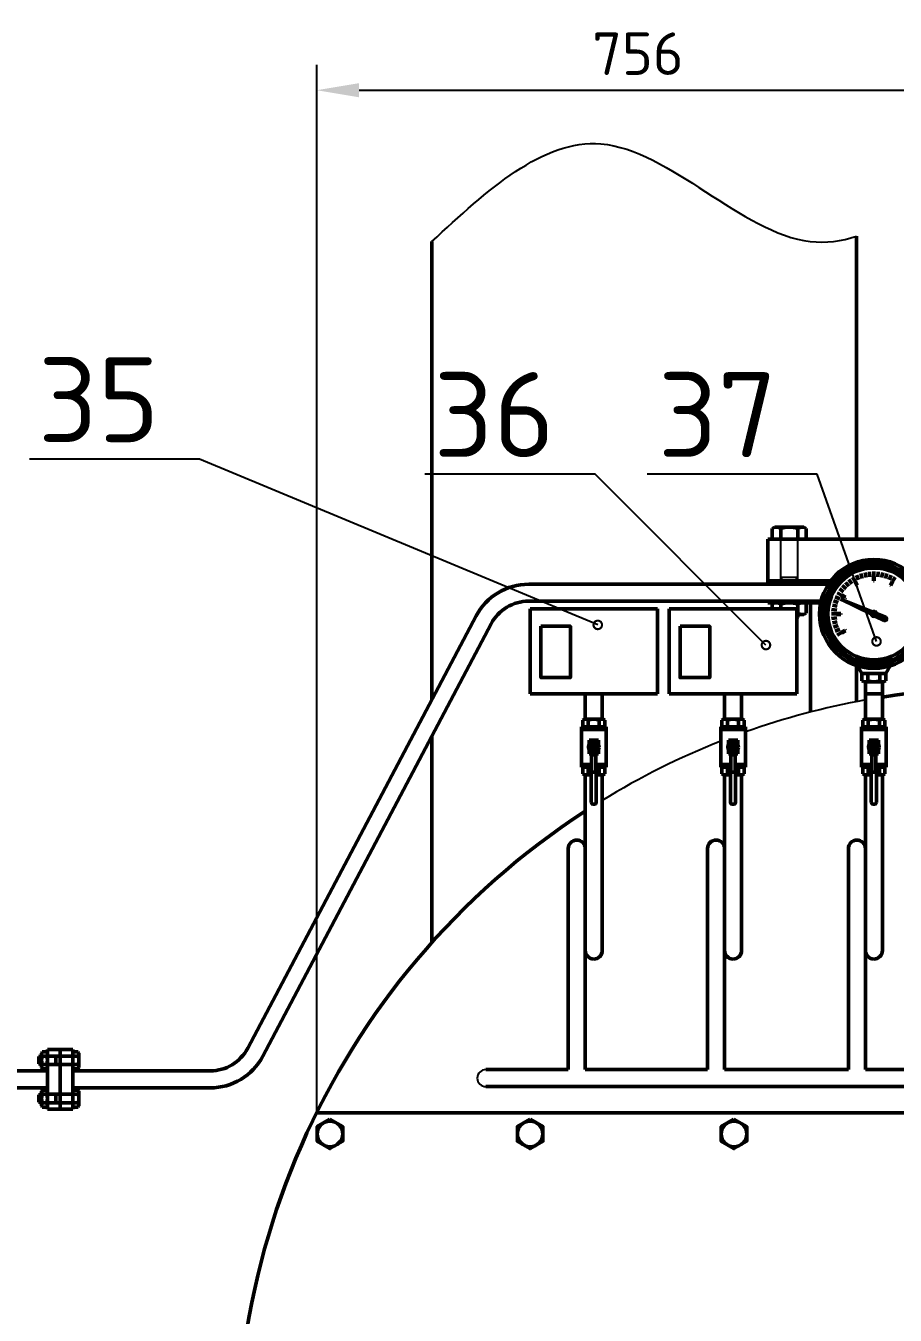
# Paper-space layout 'Layout1' of a CAD drawing. Header units: millimetres. Extents: x 198 to 1020, y 107 to 694.
# Drawn here: x 844.5 to 895.7, y 577.6 to 653.4 of the extents above; entities that cross this region are included whole.
import ezdxf
from ezdxf import colors
from ezdxf.entities.mleader import LeaderData, LeaderLine
from ezdxf.math import Vec2, Vec3

# ---------------------------------------------------------------- set-up
doc = ezdxf.new("R2010")
doc.units = ezdxf.units.MM
doc.header["$LTSCALE"] = 0.25
doc.linetypes.add('ACAD_ISO02W100', pattern=[15, 12, -3])
for name, color, linetype, lineweight in [('Chu cai', 90, 'Continuous', 25), ('KICH THUOC', 1, 'Continuous', 25), ('manh', 130, 'Continuous', 25), ('NET 05', 130, 'Continuous', 50), ('NET DUT', 1, 'ACAD_ISO02W100', 25), ('NET MANH', 5, 'Continuous', 25), ('net đậm', 7, 'Continuous', 50)]:
    doc.layers.add(name, color=color, linetype=linetype, lineweight=lineweight)
doc.styles.add('ISO', font='isocpeur.ttf', dxfattribs={"height": 2.5})
doc.styles.add('style4', font='isocpeur.ttf', dxfattribs={"height": 5})
doc.dimstyles.new('DUONG KINH', dxfattribs={"dimtxt": 2.5, "dimasz": 2.5, "dimexe": 1.5, "dimexo": 0, "dimgap": 0.9, "dimtad": 1, "dimtoh": 1, "dimdec": 0, "dimlfac": 20, "dimzin": 0, "dimdsep": 46, "dimtxsty": 'ISO', "dimcen": 0.09, "dimadec": 0, "dimazin": 0, "dimtfac": 1, "dimtdec": 0, "dimtmove": 0, "dimatfit": 2, "dimfxl": 1, "dimtolj": 1, "dimtzin": 0, "dimarcsym": 0})

# ---------------------------------------------------------------- blocks, each defined once
blk = doc.blocks.new('*D477')
at = {"layer": 'KICH THUOC', "color": 0, "lineweight": -2, "transparency": 16777216}
for p, q in [((861.654, 589.467), (861.654, 651.123)), ((899.465, 589.467), (899.465, 651.123)), ((864.154, 649.623), (896.965, 649.623))]:
    blk.add_line(p, q, dxfattribs=at)
at = {"layer": 'KICH THUOC', "color": 0, "transparency": 16777216}
for points in [[(864.154, 650.039), (864.154, 649.206), (861.654, 649.623)], [(896.965, 650.039), (896.965, 649.206), (899.465, 649.623)]]:
    blk.add_solid(points, dxfattribs=at)
at = {"layer": 'KICH THUOC', "color": 0, "transparency": 16777216, "insert": (880.56, 651.773), "char_height": 2.5, "attachment_point": 5, "style": 'ISO'}
blk.add_mtext('\\A1;756', dxfattribs=at)
blk = doc.blocks.new('_DotSmall')
at = {"color": 0, "linetype": 'ByBlock', "const_width": 0.5}
blk.add_lwpolyline([(-0.0625, 0, 1), (0.0625, 0, 1)], format="xyb", close=True, dxfattribs=at)

psp = doc.layouts.get("Layout1")

# ---------------------------------------------------------------- linework, layer by layer
for centre, radius, start, end in [((901.96529, 569.46731), 45, 100.2640377, 109.5817836), ((901.96529, 569.46731), 45, 111.553772, 121.48538), ((871.60863, 591.50328), 0.5, 90, 270)]:
    psp.add_arc(centre, radius, start, end)
at = {"layer": 'manh'}
for p, q in [((845.30827, 592.7635), (845.45827, 592.7635)), ((845.80827, 592.7635), (846.30827, 592.7635)), ((845.30827, 592.3385), (845.45827, 592.3385)), ((845.80827, 592.3385), (846.30827, 592.3385)), ((845.30827, 590.5135), (845.45827, 590.5135)), ((845.80827, 590.5135), (846.30827, 590.5135)), ((845.30827, 590.0885), (845.45827, 590.0885)), ((845.80827, 590.0885), (846.30827, 590.0885))]:
    psp.add_line(p, q, dxfattribs=at)
at = {"layer": 'NET 05'}
for p, q in [((893.43143, 623.21731), (893.43143, 641.03403)), ((868.43143, 613.75545), (868.43143, 640.72268)), ((888.46529, 623.83152), (888.61387, 623.91731)), ((888.46529, 623.83152), (888.46529, 623.21731)), ((890.3167, 623.91731), (888.61387, 623.91731)), ((888.96529, 623.83152), (888.96529, 623.21731)), ((889.96529, 623.83152), (889.96529, 623.21731)), ((890.46529, 623.83152), (890.3167, 623.91731)), ((890.46529, 623.21731), (890.46529, 623.83152)), ((888.21529, 623.21731), (896.6599, 623.21731)), ((888.21529, 621.96731), (888.21529, 623.21731)), ((888.46529, 623.21731), (890.46529, 623.21731)), ((888.21529, 621.96731), (888.21529, 620.55882)), ((894.44698, 621.00983), (894.44698, 621.30983)), ((891.76723, 620.55882), (874.13612, 620.55882)), ((891.91542, 620.76719), (888.21529, 620.76719)), ((892.97489, 620.44475), (892.77824, 620.66315)), ((893.15385, 620.58967), (892.97751, 620.83238)), ((893.34698, 620.71509), (893.20003, 620.9696)), ((893.32533, 620.70259), (893.36863, 620.72759)), ((893.45033, 620.48608), (893.32533, 620.70259)), ((893.36863, 620.72759), (893.49363, 620.51108)), ((893.55216, 620.81963), (893.43014, 621.0937)), ((893.76714, 620.90216), (893.67443, 621.18748)), ((893.98957, 620.96176), (893.9272, 621.2552)), ((894.21701, 620.99778), (894.18629, 621.29006)), ((894.42198, 621.00983), (894.42198, 620.75983)), ((894.47198, 621.00983), (894.42198, 621.00983)), ((894.42198, 620.75983), (894.47198, 620.75983)), ((894.47198, 620.75983), (894.47198, 621.00983)), ((894.67694, 620.99778), (894.70766, 621.29006)), ((894.90438, 620.96176), (894.96676, 621.2552)), ((895.12681, 620.90216), (895.21952, 621.18748)), ((895.3418, 620.81963), (895.46382, 621.0937)), ((895.52533, 620.72759), (895.40033, 620.51108)), ((895.44363, 620.48608), (895.56863, 620.70259)), ((895.56863, 620.70259), (895.52533, 620.72759)), ((895.54698, 620.71509), (895.69392, 620.9696)), ((892.43718, 619.70466), (892.1687, 619.82419)), ((892.54172, 619.90983), (892.28191, 620.05983)), ((892.66714, 620.10296), (892.42443, 620.2793)), ((892.52922, 619.88818), (892.55422, 619.93149)), ((892.74573, 619.76318), (892.52922, 619.88818)), ((892.55422, 619.93149), (892.77073, 619.80649)), ((892.81206, 620.28192), (892.58911, 620.48266)), ((892.77073, 619.80649), (892.74573, 619.76318)), ((893.49363, 620.51108), (893.45033, 620.48608)), ((895.40033, 620.51108), (895.44363, 620.48608)), ((891.33587, 619.55882), (874.13612, 619.55882)), ((874.21264, 619.10283), (881.71264, 619.10283)), ((874.21264, 614.10283), (874.21264, 619.10283)), ((881.71264, 619.10283), (881.71264, 614.10283)), ((882.40844, 619.10283), (889.90844, 619.10283)), ((882.40844, 614.10283), (882.40844, 619.10283)), ((888.21529, 619.55882), (888.21529, 619.46731)), ((888.21529, 619.46731), (891.31525, 619.46731)), ((888.46529, 619.38152), (888.61387, 619.46731)), ((888.46529, 619.38152), (888.46529, 619.10283)), ((890.3167, 619.46731), (888.61387, 619.46731)), ((888.96529, 619.38152), (888.96529, 619.10283)), ((888.96529, 619.38152), (888.96529, 619.10283)), ((889.90844, 619.10283), (889.90844, 614.10283)), ((889.96529, 619.38152), (889.96529, 618.85309)), ((889.96529, 619.38152), (889.96529, 618.85309)), ((890.46529, 619.38152), (890.3167, 619.46731)), ((890.46529, 618.85309), (890.46529, 619.38152)), ((890.71529, 613.03837), (890.71529, 619.46731)), ((892.25903, 619.0398), (891.96067, 619.07116)), ((892.29505, 619.26724), (892.00759, 619.32834)), ((892.35465, 619.48967), (892.06934, 619.58238)), ((892.48285, 619.68432), (894.35466, 618.92806)), ((892.48285, 619.68432), (894.29735, 618.79933)), ((893.43143, 619.22167), (893.43143, 619.30107)), ((857.59795, 593.25781), (871.04173, 618.69428)), ((890.3167, 618.76731), (889.90844, 618.76731)), ((889.96529, 618.76731), (889.90844, 618.76731)), ((889.96529, 618.61731), (889.90844, 618.61731)), ((889.96529, 618.61731), (889.90844, 618.50362)), ((889.96529, 618.76731), (889.96529, 618.61731)), ((890.3167, 618.76731), (890.21529, 618.76731)), ((890.46529, 618.85309), (890.3167, 618.76731)), ((892.24698, 618.80983), (891.94698, 618.80983)), ((892.25903, 618.57987), (891.96067, 618.54851)), ((892.29505, 618.35243), (892.00759, 618.29133)), ((892.24698, 618.83483), (892.49698, 618.83483)), ((892.24698, 618.78483), (892.24698, 618.83483)), ((892.49698, 618.78483), (892.24698, 618.78483)), ((892.49698, 618.83483), (892.49698, 618.78483)), ((894.53082, 618.68546), (895.05666, 618.42899)), ((894.59551, 618.83075), (895.13796, 618.61159)), ((858.48206, 592.79054), (871.92584, 618.22701)), ((892.35465, 618.13), (892.06934, 618.03729)), ((892.43718, 617.91501), (892.1687, 617.79548)), ((892.54172, 617.70983), (892.28191, 617.55983)), ((892.52922, 617.73149), (892.74573, 617.85649)), ((892.55422, 617.68818), (892.52922, 617.73149)), ((892.77073, 617.81318), (892.55422, 617.68818)), ((892.74573, 617.85649), (892.77073, 617.81318)), ((893.43143, 613.65071), (893.43143, 615.77526)), ((893.74698, 615.30983), (893.48905, 615.75658)), ((895.14698, 615.30983), (893.74698, 615.30983)), ((893.74698, 615.30983), (893.74698, 614.87989)), ((894.09698, 615.30983), (894.09698, 614.87989)), ((894.79698, 615.30983), (894.79698, 614.87989)), ((895.14698, 615.30983), (895.4049, 615.75658)), ((895.14698, 614.87989), (895.14698, 615.30983)), ((893.74698, 614.87989), (893.85099, 614.81983)), ((895.04297, 614.81983), (893.85099, 614.81983)), ((894.79698, 614.81983), (893.85099, 614.81983)), ((893.94698, 614.81983), (893.94698, 614.10283)), ((894.94698, 614.81983), (894.94698, 614.10283)), ((895.04297, 614.81983), (894.97198, 614.81983)), ((895.14698, 614.87989), (895.04297, 614.81983)), ((881.71264, 614.10283), (874.21264, 614.10283)), ((877.46264, 612.61905), (877.46264, 614.10283)), ((878.46264, 614.10283), (877.46264, 614.10283)), ((878.46264, 612.61905), (878.46264, 614.10283)), ((889.90844, 614.10283), (882.40844, 614.10283)), ((885.65844, 612.61905), (885.65844, 614.10283)), ((886.65844, 614.10283), (885.65844, 614.10283)), ((886.65844, 612.61905), (886.65844, 614.10283)), ((893.94698, 612.61905), (893.94698, 614.10283)), ((893.94698, 614.10283), (894.94698, 614.10283)), ((894.94698, 612.61905), (894.94698, 614.10283)), ((877.31264, 612.56329), (877.40922, 612.61905)), ((877.31264, 612.16405), (877.31264, 612.56329)), ((878.51606, 612.61905), (877.40922, 612.61905)), ((878.46264, 612.61905), (877.46264, 612.61905)), ((877.63764, 612.56329), (877.63764, 612.16405)), ((878.28764, 612.56329), (878.28764, 612.16405)), ((878.61264, 612.56329), (878.51606, 612.61905)), ((878.61264, 612.16405), (878.61264, 612.56329)), ((885.50844, 612.56329), (885.60502, 612.61905)), ((885.50844, 612.16405), (885.50844, 612.56329)), ((886.71186, 612.61905), (885.60502, 612.61905)), ((885.65844, 612.61905), (886.65844, 612.61905)), ((885.83344, 612.56329), (885.83344, 612.16405)), ((886.48344, 612.56329), (886.48344, 612.16405)), ((886.80844, 612.56329), (886.71186, 612.61905)), ((886.80844, 612.16405), (886.80844, 612.56329)), ((893.79698, 612.56329), (893.89356, 612.61905)), ((893.79698, 612.16405), (893.79698, 612.56329)), ((895.0004, 612.61905), (893.89356, 612.61905)), ((893.94698, 612.61905), (894.94698, 612.61905)), ((894.12198, 612.56329), (894.12198, 612.16405)), ((894.77198, 612.56329), (894.77198, 612.16405)), ((895.09698, 612.56329), (895.0004, 612.61905)), ((895.09698, 612.16405), (895.09698, 612.56329)), ((868.43143, 599.47532), (868.43143, 611.61538)), ((877.23764, 612.16405), (877.23764, 609.79905)), ((877.23764, 612.16405), (878.68764, 612.16405)), ((877.23764, 612.01405), (878.68764, 612.01405)), ((877.31264, 612.16405), (878.61264, 612.16405)), ((878.68764, 612.16405), (878.68764, 609.79905)), ((885.43344, 612.16405), (885.43344, 609.79905)), ((885.43344, 612.16405), (886.88344, 612.16405)), ((885.43344, 612.01405), (886.88344, 612.01405)), ((885.50844, 612.16405), (886.80844, 612.16405)), ((886.88344, 612.16405), (886.88344, 609.79905)), ((893.72198, 612.16405), (893.72198, 609.79905)), ((893.72198, 612.16405), (895.17198, 612.16405)), ((893.72198, 612.01405), (895.17198, 612.01405)), ((893.79698, 612.16405), (895.09698, 612.16405)), ((895.17198, 612.16405), (895.17198, 609.79905)), ((877.68849, 611.38155), (878.23679, 611.38155)), ((877.68849, 611.13155), (877.68849, 611.38155)), ((877.68849, 610.83155), (877.68849, 610.58155)), ((877.83764, 611.38155), (877.83764, 611.26796)), ((877.83764, 610.59467), (877.83764, 610.69514)), ((878.08764, 611.38155), (878.08764, 611.26796)), ((878.08764, 610.59467), (878.08764, 610.69514)), ((878.23679, 611.13155), (878.23679, 611.38155)), ((878.23679, 610.83155), (878.23679, 610.58155)), ((877.23764, 609.94905), (877.83764, 609.94905)), ((877.68849, 610.58155), (877.82264, 610.58155)), ((877.82264, 610.59467), (877.82264, 610.52396)), ((877.82264, 610.59467), (878.10264, 610.59467)), ((877.83764, 609.49405), (877.83764, 610.52396)), ((878.08764, 609.49405), (878.08764, 610.52396)), ((878.08764, 609.94905), (878.68764, 609.94905)), ((878.10264, 610.59467), (878.10264, 610.52396)), ((878.10264, 610.58155), (878.23679, 610.58155)), ((885.43344, 609.94905), (886.03344, 609.94905)), ((886.28344, 609.94905), (886.88344, 609.94905)), ((893.72198, 609.94905), (894.32198, 609.94905)), ((894.57198, 609.94905), (895.17198, 609.94905)), ((877.23764, 609.79905), (877.83764, 609.79905)), ((877.31264, 609.79905), (877.83764, 609.79905)), ((877.31264, 609.79905), (877.31264, 609.39981)), ((877.31264, 609.39981), (877.40922, 609.34405)), ((877.81264, 609.34405), (877.40922, 609.34405)), ((877.46264, 605.00328), (877.46264, 609.34405)), ((877.81264, 609.34405), (877.58764, 609.34405)), ((877.63764, 609.39981), (877.63764, 609.79905)), ((877.81264, 609.49405), (877.81264, 607.71334)), ((878.08764, 609.79905), (878.61264, 609.79905)), ((878.08764, 609.79905), (878.68764, 609.79905)), ((878.11264, 609.49405), (878.11264, 607.71334)), ((878.33764, 609.34405), (878.11264, 609.34405)), ((878.51606, 609.34405), (878.11264, 609.34405)), ((878.28764, 609.39981), (878.28764, 609.79905)), ((878.46264, 599.00328), (878.46264, 609.34405)), ((878.61264, 609.39981), (878.51606, 609.34405)), ((878.61264, 609.79905), (878.61264, 609.39981)), ((885.43344, 609.79905), (886.03344, 609.79905)), ((885.50844, 609.79905), (886.03344, 609.79905)), ((885.50844, 609.79905), (885.50844, 609.39981)), ((885.50844, 609.39981), (885.60502, 609.34405)), ((886.00844, 609.34405), (885.60502, 609.34405)), ((885.65844, 605.00328), (885.65844, 609.34405)), ((886.00844, 609.34405), (885.78344, 609.34405)), ((885.83344, 609.39981), (885.83344, 609.79905)), ((886.28344, 609.79905), (886.80844, 609.79905)), ((886.28344, 609.79905), (886.88344, 609.79905)), ((886.53344, 609.34405), (886.30844, 609.34405)), ((886.71186, 609.34405), (886.30844, 609.34405)), ((886.48344, 609.39981), (886.48344, 609.79905)), ((886.65844, 599.00328), (886.65844, 609.34405)), ((886.80844, 609.39981), (886.71186, 609.34405)), ((886.80844, 609.79905), (886.80844, 609.39981)), ((893.72198, 609.79905), (894.32198, 609.79905)), ((893.79698, 609.79905), (894.32198, 609.79905)), ((893.79698, 609.79905), (893.79698, 609.39981)), ((893.79698, 609.39981), (893.89356, 609.34405)), ((894.29698, 609.34405), (893.89356, 609.34405)), ((893.94698, 605.00328), (893.94698, 609.34405)), ((894.29698, 609.34405), (894.07198, 609.34405)), ((894.12198, 609.39981), (894.12198, 609.79905)), ((894.57198, 609.79905), (895.09698, 609.79905)), ((894.57198, 609.79905), (895.17198, 609.79905)), ((894.82198, 609.34405), (894.59698, 609.34405)), ((895.0004, 609.34405), (894.59698, 609.34405)), ((894.77198, 609.39981), (894.77198, 609.79905)), ((894.94698, 599.00328), (894.94698, 609.34405)), ((895.09698, 609.39981), (895.0004, 609.34405)), ((895.09698, 609.79905), (895.09698, 609.39981)), ((877.91264, 607.61334), (878.01264, 607.61334)), ((876.96264, 605.50328), (876.96264, 605.50328)), ((885.15844, 605.50328), (885.15844, 605.50328)), ((893.44698, 605.50328), (893.44698, 605.50328)), ((876.46264, 592.00328), (876.46264, 605.00328)), ((877.46264, 605.00328), (877.46264, 599.00328)), ((884.65844, 592.00328), (884.65844, 605.00328)), ((885.65844, 605.00328), (885.65844, 599.00328)), ((892.94698, 592.00328), (892.94698, 605.00328)), ((893.94698, 605.00328), (893.94698, 599.00328)), ((877.46264, 599.00328), (877.46264, 592.00328)), ((885.65844, 599.00328), (885.65844, 592.00328)), ((893.94698, 599.00328), (893.94698, 592.00328)), ((877.96264, 598.50328), (877.96264, 598.50328)), ((886.15844, 598.50328), (886.15844, 598.50328)), ((894.44698, 598.50328), (894.44698, 598.50328)), ((845.38327, 592.801), (845.30827, 592.7635)), ((845.30827, 592.7635), (845.30827, 592.3385)), ((845.45827, 592.801), (845.38327, 592.801)), ((845.38327, 592.801), (845.38327, 592.301)), ((845.50116, 593.051), (845.45827, 592.97671)), ((845.45827, 592.97671), (845.45827, 592.12529)), ((845.45827, 592.97671), (845.45827, 592.926)), ((845.45827, 592.7635), (845.45827, 592.12529)), ((845.50116, 593.051), (845.76538, 593.051)), ((845.76538, 592.801), (845.50116, 592.801)), ((845.76538, 593.051), (845.80827, 592.97671)), ((845.80827, 593.176), (845.80827, 589.676)), ((847.30827, 593.176), (845.80827, 593.176)), ((845.80827, 592.97671), (845.80827, 592.12529)), ((847.30827, 592.801), (845.80827, 592.801)), ((846.30827, 592.801), (846.30827, 592.301)), ((846.55827, 593.176), (846.55827, 589.676)), ((847.30827, 589.676), (847.30827, 593.176)), ((847.30827, 592.051), (847.30827, 593.051)), ((847.30827, 593.051), (847.61538, 593.051)), ((847.61538, 592.801), (847.30827, 592.801)), ((847.61538, 593.051), (847.65827, 592.97671)), ((847.65827, 592.97671), (847.65827, 592.12529)), ((845.80827, 591.926), (843.30827, 591.926)), ((845.30827, 592.3385), (845.38327, 592.301)), ((845.45827, 592.301), (845.38327, 592.301)), ((845.50116, 592.051), (845.45827, 592.12529)), ((845.76538, 592.301), (845.50116, 592.301)), ((845.76538, 592.051), (845.50116, 592.051)), ((845.76538, 592.051), (845.80827, 592.12529)), ((847.30827, 592.301), (845.80827, 592.301)), ((847.61538, 592.301), (847.30827, 592.301)), ((847.61538, 592.051), (847.30827, 592.051)), ((855.38767, 591.926), (847.30827, 591.926)), ((847.61538, 592.051), (847.65827, 592.12529)), ((876.46264, 592.00328), (871.60863, 592.00328)), ((884.65844, 592.00328), (877.46264, 592.00328)), ((892.94698, 592.00328), (885.65844, 592.00328)), ((900.96529, 592.00328), (893.94698, 592.00328)), ((900.96529, 591.00328), (871.60863, 591.00328)), ((845.80827, 590.926), (843.30827, 590.926)), ((845.30827, 590.5135), (845.38327, 590.551)), ((845.30827, 590.0885), (845.30827, 590.5135)), ((845.45827, 590.551), (845.38327, 590.551)), ((845.38327, 590.051), (845.38327, 590.551)), ((845.50116, 590.801), (845.45827, 590.72671)), ((845.45827, 589.87529), (845.45827, 590.72671)), ((845.45827, 590.0885), (845.45827, 590.72671)), ((845.76538, 590.801), (845.50116, 590.801)), ((845.76538, 590.551), (845.50116, 590.551)), ((845.76538, 590.801), (845.80827, 590.72671)), ((845.80827, 589.87529), (845.80827, 590.72671)), ((847.30827, 590.551), (845.80827, 590.551)), ((846.30827, 590.051), (846.30827, 590.551)), ((855.38767, 590.926), (847.30827, 590.926)), ((847.30827, 590.801), (847.30827, 589.801)), ((847.61538, 590.801), (847.30827, 590.801)), ((847.61538, 590.551), (847.30827, 590.551)), ((847.61538, 590.801), (847.65827, 590.72671)), ((847.65827, 589.87529), (847.65827, 590.72671)), ((845.38327, 590.051), (845.30827, 590.0885)), ((845.45827, 590.051), (845.38327, 590.051)), ((845.45827, 589.87529), (845.45827, 589.926)), ((845.50116, 589.801), (845.45827, 589.87529)), ((845.76538, 590.051), (845.50116, 590.051)), ((845.50116, 589.801), (845.76538, 589.801)), ((845.76538, 589.801), (845.80827, 589.87529)), ((847.30827, 590.051), (845.80827, 590.051)), ((845.80827, 589.676), (847.30827, 589.676)), ((847.61538, 590.051), (847.30827, 590.051)), ((847.30827, 589.801), (847.61538, 589.801)), ((847.61538, 589.801), (847.65827, 589.87529)), ((899.46529, 589.46731), (861.654, 589.46731))]:
    psp.add_line(p, q, dxfattribs=at)
for points in [[(874.84981, 618.0827), (876.59023, 618.0827), (876.59023, 615.0682), (874.84981, 615.0682)], [(883.04561, 618.0827), (884.78603, 618.0827), (884.78603, 615.0682), (883.04561, 615.0682)], [(877.83764, 611.19806), (877.71264, 610.98155), (877.83764, 610.76505), (878.08764, 610.76505), (878.21264, 610.98155), (878.08764, 611.19806)], [(862.43681, 589.08333), (863.18681, 588.65032), (863.18681, 587.78429), (862.43681, 587.35128), (861.68681, 587.78429), (861.68681, 588.65032)], [(874.21529, 589.08333), (874.96529, 588.65032), (874.96529, 587.78429), (874.21529, 587.35128), (873.46529, 587.78429), (873.46529, 588.65032)], [(886.21529, 589.08333), (886.96529, 588.65032), (886.96529, 587.78429), (886.21529, 587.35128), (885.46529, 587.78429), (885.46529, 588.65032)]]:
    psp.add_lwpolyline(points, close=True, dxfattribs=at)
for centre, radius in [((894.44698, 618.80983), 3.2), ((894.44698, 618.80983), 3), ((894.44698, 618.80983), 2.9), ((894.44698, 618.80983), 2.7), ((894.44698, 618.80983), 0.1), ((877.96264, 610.98155), 0.3125), ((877.96264, 610.98155), 0.25), ((877.96264, 610.98155), 0.125), ((886.15844, 610.98155), 0.3125), ((886.15844, 610.98155), 0.25), ((894.44698, 610.98155), 0.3125), ((894.44698, 610.98155), 0.25), ((862.43681, 588.21731), 0.75), ((874.21529, 588.21731), 0.75), ((886.21529, 588.21731), 0.75)]:
    psp.add_circle(centre, radius, dxfattribs=at)
for centre, radius, start, end in [((888.71529, 623.51014), 0.40717, 52.1211205, 90), ((889.46529, 622.41731), 1.5, 70.5287794, 109.4712206), ((890.21529, 623.51014), 0.40717, 90, 127.8788795), ((874.13612, 617.05882), 3.5, 90, 152.1424901), ((874.13612, 617.05882), 2.5, 90, 152.1424901), ((888.71529, 619.06014), 0.40717, 52.1211205, 90), ((889.46529, 617.96731), 1.5, 70.5287794, 109.4712206), ((890.21529, 619.06014), 0.40717, 90, 127.8788795), ((889.46529, 620.26731), 1.5, 287.1838544, 289.4712206), ((890.21529, 619.17448), 0.40717, 232.1211205, 270), ((894.44698, 618.80983), 0.15, 184.0149611, 303.9850389), ((894.44698, 618.80983), 0.15, 8.0149611, 127.9850389), ((895.1005, 618.51887), 0.1, 244, 68), ((893.92198, 615.10485), 0.28502, 270, 307.8788795), ((894.44698, 615.86983), 1.05, 250.5287794, 289.4712206), ((894.97198, 615.10485), 0.28502, 232.1211205, 270), ((901.96529, 569.46731), 45, 340.4157849, 98.9726172), ((877.47514, 612.35439), 0.26466, 52.1211205, 90), ((877.96264, 611.64405), 0.975, 70.5287794, 109.4712206), ((878.45014, 612.35439), 0.26466, 90, 127.8788795), ((885.67094, 612.35439), 0.26466, 52.1211205, 90), ((886.15844, 611.64405), 0.975, 70.5287794, 109.4712206), ((886.64594, 612.35439), 0.26466, 90, 127.8788795), ((893.95948, 612.35439), 0.26466, 52.1211205, 90), ((894.44698, 611.64405), 0.975, 70.5287794, 109.4712206), ((894.93448, 612.35439), 0.26466, 90, 127.8788795), ((877.47514, 609.60871), 0.26466, 270, 307.8788795), ((877.96264, 610.31905), 0.975, 250.5287794, 261.1501169), ((877.96264, 610.31905), 0.975, 278.8498831, 289.4712206), ((878.45014, 609.60871), 0.26466, 232.1211205, 270), ((885.67094, 609.60871), 0.26466, 270, 307.8788795), ((886.15844, 610.31905), 0.975, 250.5287794, 261.1501169), ((886.15844, 610.31905), 0.975, 278.8498831, 289.4712206), ((886.64594, 609.60871), 0.26466, 232.1211205, 270), ((893.95948, 609.60871), 0.26466, 270, 307.8788795), ((894.44698, 610.31905), 0.975, 250.5287794, 261.1501169), ((894.44698, 610.31905), 0.975, 278.8498831, 289.4712206), ((894.93448, 609.60871), 0.26466, 232.1211205, 270), ((877.91264, 607.71334), 0.1, 180, 270), ((878.01264, 607.71334), 0.1, 270, 0), ((901.96529, 569.46731), 45, 122.9907209, 322.9889558), ((876.96264, 605.00328), 0.5, 90, 180), ((876.96264, 605.00328), 0.5, 0, 90), ((885.15844, 605.00328), 0.5, 90, 180), ((885.15844, 605.00328), 0.5, 0, 90), ((893.44698, 605.00328), 0.5, 90, 180), ((893.44698, 605.00328), 0.5, 0, 90), ((877.96264, 599.00328), 0.5, 180, 270), ((877.96264, 599.00328), 0.5, 270, 0), ((886.15844, 599.00328), 0.5, 180, 270), ((886.15844, 599.00328), 0.5, 270, 0), ((894.44698, 599.00328), 0.5, 180, 270), ((894.44698, 599.00328), 0.5, 270, 0), ((855.38767, 594.426), 2.5, 270, 332.1424901), ((845.66185, 592.926), 0.20358, 180, 217.8788795), ((846.20827, 592.551), 0.75, 160.5287794, 199.4712206), ((845.60468, 592.926), 0.20358, 322.1211205, 0), ((845.05827, 592.551), 0.75, 340.5287794, 19.4712206), ((847.45468, 592.926), 0.20358, 322.1211205, 0), ((846.90827, 592.551), 0.75, 340.5287794, 19.4712206), ((855.38767, 594.426), 3.5, 270, 332.1424901), ((845.66185, 592.176), 0.20358, 142.1211205, 180), ((845.60468, 592.176), 0.20358, 0, 37.8788795), ((847.45468, 592.176), 0.20358, 0, 37.8788795), ((845.66185, 590.676), 0.20358, 180, 217.8788795), ((846.20827, 590.301), 0.75, 160.5287794, 199.4712206), ((845.60468, 590.676), 0.20358, 322.1211205, 0), ((845.05827, 590.301), 0.75, 340.5287794, 19.4712206), ((847.45468, 590.676), 0.20358, 322.1211205, 0), ((846.90827, 590.301), 0.75, 340.5287794, 19.4712206), ((845.66185, 589.926), 0.20358, 142.1211205, 180), ((845.60468, 589.926), 0.20358, 0, 37.8788795), ((847.45468, 589.926), 0.20358, 0, 37.8788795)]:
    psp.add_arc(centre, radius, start, end, dxfattribs=at)
at = {"layer": 'NET DUT'}
for p, q in [((888.96529, 620.55882), (888.96529, 623.21731)), ((889.96529, 620.55882), (889.96529, 623.21731)), ((888.96529, 620.96731), (889.96529, 620.96731)), ((889.04029, 620.55882), (889.04029, 620.96731)), ((889.89029, 620.55882), (889.89029, 620.96731)), ((888.96529, 619.46731), (888.96529, 619.55882)), ((889.04029, 619.46731), (889.04029, 619.55882)), ((889.89029, 619.46731), (889.89029, 619.55882)), ((889.96529, 619.46731), (889.96529, 619.55882))]:
    psp.add_line(p, q, dxfattribs=at)
for centre in [(877.96264, 610.98155), (886.15844, 610.98155), (894.44698, 610.98155)]:
    psp.add_circle(centre, 0.09, dxfattribs=at)
at = {"layer": 'NET MANH'}
psp.add_open_spline([(868.43143, 640.72268), (871.70102, 643.73589), (878.83887, 650.31403), (887.6238, 640.07455), (892.53154, 640.73811), (893.43143, 641.03403)], degree=3, knots=[0, 0, 0, 0, 9.19378799, 20.07096585, 22.53842704, 22.53842704, 22.53842704, 22.53842704], dxfattribs=at)
at = {"layer": 'net đậm'}
for p, q in [((885.8843, 611.38155), (886.43259, 611.38155)), ((885.8843, 611.13155), (885.8843, 611.38155)), ((885.8843, 610.83155), (885.8843, 610.58155)), ((886.03344, 611.38155), (886.03344, 611.26796)), ((886.03344, 610.59467), (886.03344, 610.69514)), ((886.28344, 611.38155), (886.28344, 611.26796)), ((886.28344, 610.59467), (886.28344, 610.69514)), ((886.43259, 611.13155), (886.43259, 611.38155)), ((886.43259, 610.83155), (886.43259, 610.58155)), ((894.17283, 611.38155), (894.72112, 611.38155)), ((894.17283, 611.13155), (894.17283, 611.38155)), ((894.17283, 610.83155), (894.17283, 610.58155)), ((894.32198, 611.38155), (894.32198, 611.26796)), ((894.32198, 610.59467), (894.32198, 610.69514)), ((894.57198, 611.38155), (894.57198, 611.26796)), ((894.57198, 610.59467), (894.57198, 610.69514)), ((894.72112, 611.13155), (894.72112, 611.38155)), ((894.72112, 610.83155), (894.72112, 610.58155)), ((878.10264, 610.52396), (877.82264, 610.52396)), ((885.8843, 610.58155), (886.01844, 610.58155)), ((886.01844, 610.59467), (886.01844, 610.52396)), ((886.01844, 610.59467), (886.29844, 610.59467)), ((886.29844, 610.52396), (886.01844, 610.52396)), ((886.03344, 609.49405), (886.03344, 610.52396)), ((886.28344, 609.49405), (886.28344, 610.52396)), ((886.29844, 610.59467), (886.29844, 610.52396)), ((886.29844, 610.58155), (886.43259, 610.58155)), ((894.17283, 610.58155), (894.30698, 610.58155)), ((894.30698, 610.59467), (894.30698, 610.52396)), ((894.30698, 610.59467), (894.58698, 610.59467)), ((894.58698, 610.52396), (894.30698, 610.52396)), ((894.32198, 609.49405), (894.32198, 610.52396)), ((894.57198, 609.49405), (894.57198, 610.52396)), ((894.58698, 610.59467), (894.58698, 610.52396)), ((894.58698, 610.58155), (894.72112, 610.58155)), ((878.11264, 609.49405), (877.81264, 609.49405)), ((886.00844, 609.49405), (886.00844, 607.71334)), ((886.30844, 609.49405), (886.00844, 609.49405)), ((886.30844, 609.49405), (886.30844, 607.71334)), ((894.29698, 609.49405), (894.29698, 607.71334)), ((894.59698, 609.49405), (894.29698, 609.49405)), ((894.59698, 609.49405), (894.59698, 607.71334)), ((886.10844, 607.61334), (886.20844, 607.61334)), ((894.39698, 607.61334), (894.49698, 607.61334))]:
    psp.add_line(p, q, dxfattribs=at)
for points in [[(886.03344, 611.19806), (885.90844, 610.98155), (886.03344, 610.76505), (886.28344, 610.76505), (886.40844, 610.98155), (886.28344, 611.19806)], [(894.32198, 611.19806), (894.19698, 610.98155), (894.32198, 610.76505), (894.57198, 610.76505), (894.69698, 610.98155), (894.57198, 611.19806)]]:
    psp.add_lwpolyline(points, close=True, dxfattribs=at)
for centre in [(886.15844, 610.98155), (894.44698, 610.98155)]:
    psp.add_circle(centre, 0.125, dxfattribs=at)
for centre, start, end in [((886.10844, 607.71334), 180, 270), ((886.20844, 607.71334), 270, 0), ((894.39698, 607.71334), 180, 270), ((894.49698, 607.71334), 270, 0)]:
    psp.add_arc(centre, 0.1, start, end, dxfattribs=at)

# ---------------------------------------------------------------- dimensions: what is measured, and where the dimension line sits
at = {"layer": 'KICH THUOC'}
dim = psp.add_linear_dim(base=(899.46529, 649.62251), p1=(861.654, 589.46731), p2=(899.46529, 589.46731), dimstyle='DUONG KINH', dxfattribs=at)
dim.commit()
dim.dimension.update_dxf_attribs({"geometry": '*D477', "text_midpoint": (880.55964, 651.77251)})

# ---------------------------------------------------------------- leaders
at = {"layer": 'Chu cai'}
ml = psp.add_multileader_mtext('Standard', dxfattribs=at)
ml.set_content('35', color=256, style='style4')
ml.set_leader_properties()
ml.set_arrow_properties(name='DOTSMALL')
ml.build(insert=Vec2(0, 0))
ml.multileader.update_dxf_attribs({"text_left_attachment_type": 6, "text_right_attachment_type": 6, "dogleg_length": 0.36, "arrow_head_size": 1})
ctx = ml.context
ctx.base_point, ctx.char_height, ctx.arrow_head_size, ctx.plane_origin = Vec3(844.40583, 627.91337), 5, 1, Vec3(879.45419, 615.98889)
ctx.left_attachment, ctx.right_attachment, ctx.text_align_type = 6, 6, 2
notes = []
notes.append((ctx, [(0, (1, 1, 0), (854.76583, 627.91337), (-1, 0), 0.36, [(0, [(878.1979, 618.16485)], 0, [])])]))
ctx.mtext.insert, ctx.mtext.alignment, ctx.mtext.flow_direction = Vec3(852.40583, 633.91337), 3, 5
ml = psp.add_multileader_mtext('Standard', dxfattribs=at)
ml.set_content('36', color=256, style='style4')
ml.set_leader_properties()
ml.set_arrow_properties(name='DOTSMALL')
ml.build(insert=Vec2(0, 0))
ml.multileader.update_dxf_attribs({"text_left_attachment_type": 6, "text_right_attachment_type": 6, "dogleg_length": 0.36, "arrow_head_size": 1})
ctx = ml.context
ctx.base_point, ctx.char_height, ctx.arrow_head_size, ctx.plane_origin = Vec3(867.67618, 627.03826), 5, 1, Vec3(888.09661, 616.97783)
ctx.left_attachment, ctx.right_attachment, ctx.text_align_type = 6, 6, 2
notes.append((ctx, [(0, (1, 1, 0), (878.03618, 627.03826), (-1, 0), 0.36, [(0, [(888.09661, 616.97783)], 0, [])])]))
ctx.mtext.insert, ctx.mtext.alignment, ctx.mtext.flow_direction = Vec3(875.67618, 633.03826), 3, 5
ml = psp.add_multileader_mtext('Standard', dxfattribs=at)
ml.set_content('37', color=256, style='style4')
ml.set_leader_properties()
ml.set_arrow_properties(name='DOTSMALL')
ml.build(insert=Vec2(0, 0))
ml.multileader.update_dxf_attribs({"text_left_attachment_type": 6, "text_right_attachment_type": 6, "dogleg_length": 0.36, "arrow_head_size": 1})
ctx = ml.context
ctx.base_point, ctx.char_height, ctx.arrow_head_size, ctx.plane_origin = Vec3(880.75277, 627.03826), 5, 1, Vec3(894.60431, 617.19247)
ctx.left_attachment, ctx.right_attachment, ctx.text_align_type = 6, 6, 2
notes.append((ctx, [(0, (1, 1, 0), (891.11277, 627.03826), (-1, 0), 0.36, [(0, [(894.60431, 617.19247)], 0, [])])]))
ctx.mtext.insert, ctx.mtext.alignment, ctx.mtext.flow_direction = Vec3(888.75277, 633.03826), 3, 5
for ctx, leaders in notes:
    for number, flags, end, landing, length, lines in leaders:
        leader = LeaderData()
        leader.index, (leader.has_last_leader_line, leader.has_dogleg_vector, leader.attachment_direction) = number, flags
        leader.last_leader_point, leader.dogleg_vector, leader.dogleg_length = Vec3(end), Vec3(landing), length
        for number, points, colour, breaks in lines:
            line = LeaderLine()
            line.index, line.vertices, line.color, line.breaks = number, Vec3.list(points), colors.encode_raw_color(colour), breaks
            leader.lines.append(line)
        ctx.leaders.append(leader)

doc.saveas('drawing.dxf')
